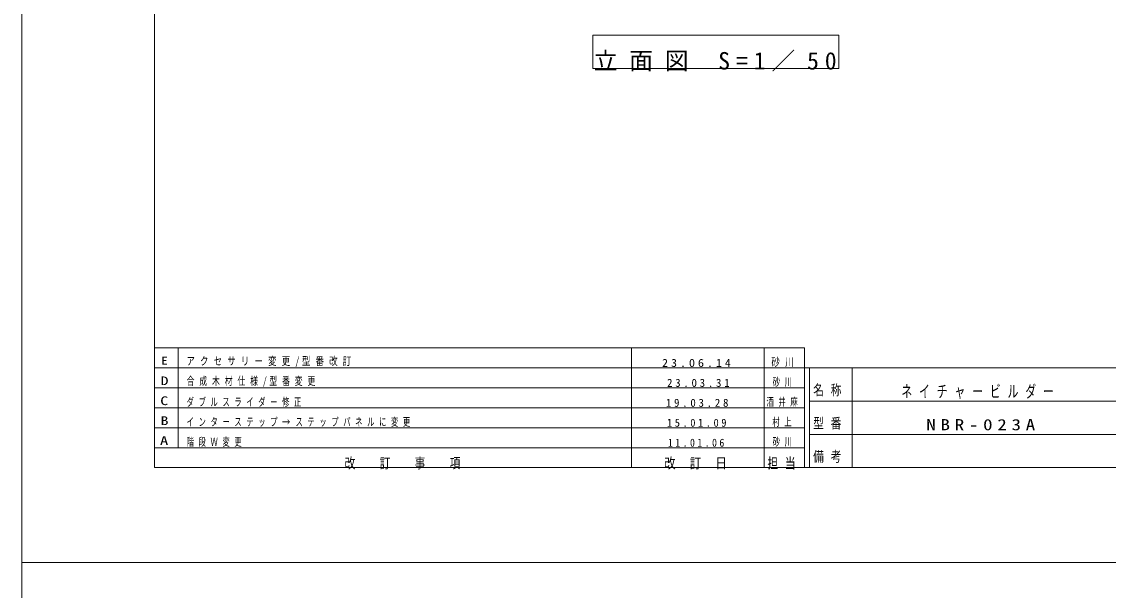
# Model space of a CAD drawing. Units: millimetres on the paper. Extents: x 0 to 420, y -594 to 297.
# Drawn here: x 0 to 229, y -302.8 to -183.1 of the extents above; entities that cross this region are included whole.
import ezdxf
from ezdxf.enums import TextEntityAlignment as Align

# ---------------------------------------------------------------- set-up
doc = ezdxf.new("R2010")
doc.units = ezdxf.units.MM
for name, color, linetype, lineweight in [('0_2', 7, 'Continuous', 13), ('AM_5', 7, 'Continuous', 13), ('FMT', 7, 'Continuous', 13), ('FMT-TXT', 7, 'Continuous', 13), ('TEXT', 7, 'Continuous', 13)]:
    doc.layers.add(name, color=color, linetype=linetype, lineweight=lineweight)
doc.styles.add('ＭＳ ゴシック', font='')
doc.styles.get('ＭＳ ゴシック').set_extended_font_data('MS Gothic')

msp = doc.modelspace()

# ---------------------------------------------------------------- linework, layer by layer
at = {"layer": '0_2'}
for p, q in [((120.371, -185.911), (120.371, -192.911)), ((172.228, -185.911), (120.371, -185.911)), ((172.228, -192.911), (172.228, -185.911)), ((120.371, -192.911), (172.228, -192.911))]:
    msp.add_line(p, q, dxfattribs=at)
for points in [[(0, 0), (420, 0), (420, -297), (0, -297)], [(0, -297), (420, -297), (420, -594), (0, -594)]]:
    msp.add_lwpolyline(points, close=True, dxfattribs=at)
at = {"layer": 'AM_5'}
for p, q in [((165, -251.8), (28, -251.8)), ((33, -256), (33, -251.8)), ((128.5, -256), (128.5, -251.8)), ((156.5, -256), (156.5, -251.8)), ((165, -256), (165, -251.8))]:
    msp.add_line(p, q, dxfattribs=at)
at = {"layer": 'FMT'}
for p, q in [((28, -277), (28, -20)), ((28, -256), (403, -256)), ((33, -256), (33, -272.8)), ((128.5, -256), (128.5, -277)), ((156.5, -256), (156.5, -277)), ((165, -256), (165, -277)), ((166, -256), (166, -277)), ((175, -256), (175, -277)), ((28, -260.2), (165, -260.2)), ((166, -263), (306, -263)), ((28, -264.4), (165, -264.4)), ((28, -268.6), (165, -268.6)), ((166, -270), (306, -270)), ((28, -272.8), (165, -272.8)), ((403, -277), (28, -277))]:
    msp.add_line(p, q, dxfattribs=at)

# ---------------------------------------------------------------- texts
at = {"layer": 'FMT-TXT', "style": 'ＭＳ ゴシック'}
for s, width, p in [('D', 1.35, (29.25, -260.183)), ('C', 1.35, (29.19, -264.383)), ('B', 1.35, (29.25, -268.583)), ('A', 1.4, (29.131, -272.783))]:
    msp.add_text(s, height=1.833, dxfattribs=dict(at, width=width)).set_placement(p, align=Align.BOTTOM_LEFT)
at = {"layer": 'FMT-TXT', "attachment_point": 7, "style": 'ＭＳ ゴシック'}
for s, insert, char_height in [('\\T1.62;\\W0.7;合成木材仕様/型番変更', (34.755, -260.017), 1.686), ('\\T1.5;23.03.31', (135.994, -260.017), 1.686), ('\\T1.64;\\W0.65;砂川', (158.266, -260.017), 1.686), ('\\T1.64;\\W0.75;名称', (166.8, -262), 2.199), ('\\T1.64;\\W0.65;ネイチャービルダー', (185.385, -262.533), 2.566), ('\\T1.64;\\W0.65;ダブルスライダー修正', (34.755, -264.217), 1.686), ('\\T1.5;19.03.28', (135.748, -264.217), 1.686), ('\\T1.64;\\W0.65;酒井麻', (156.955, -264.217), 1.686), ('\\T1.64;\\W0.65;インターステップ→ステップパネルに変更', (34.755, -268.417), 1.686), ('\\T1.5;\\W0.95;15.01.09', (135.994, -268.417), 1.686), ('\\T1.64;\\W0.65;村上', (158.197, -268.417), 1.686), ('\\T1.64;\\W0.75;型番', (166.8, -269), 2.199), ('\\T1.5;\\W1.25;NBR-023A', (190.637, -269.167), 2.346), ('\\T1.64;\\W0.65;階段Ｗ変更', (34.755, -272.617), 1.686), ('\\T1.5;\\W0.9;11.01.06', (136.191, -272.617), 1.686), ('\\T1.64;\\W0.65;砂川', (158.266, -272.617), 1.686), ('\\T1.64;\\W0.75;改\u3000訂\u3000事\u3000項', (68.05, -277.4), 2.199), ('\\T1.5;\\W0.8;改\\~訂\\~日', (135.4, -277.4), 2.199), ('\\T1.64;\\W0.75;担当', (157.15, -277.4), 2.199), ('\\T1.64;\\W0.75;備考', (166.8, -276), 2.199)]:
    msp.add_mtext(s, dxfattribs=dict(at, insert=insert, char_height=char_height))
at = {"layer": 'TEXT', "style": 'ＭＳ ゴシック', "width": 1.2}
msp.add_text('E', height=1.686, dxfattribs=at).set_placement((29.405, -255.817), align=Align.BOTTOM_LEFT)
at = {"layer": 'TEXT', "attachment_point": 7, "style": 'ＭＳ ゴシック'}
for s, insert, char_height in [('\\T1.5;立面図\\~S=1／50', (120.538, -193.578), 3.666), ('\\T1.62;\\W0.75;アクセサリー変更/型番改訂', (34.717, -255.817), 1.686), ('\\T1.5;\\W1.1;23.06.14', (134.943, -255.817), 1.686), ('\\T1.64;\\W0.75;砂川', (157.99, -255.817), 1.686)]:
    msp.add_mtext(s, dxfattribs=dict(at, insert=insert, char_height=char_height))

doc.saveas('drawing.dxf')
